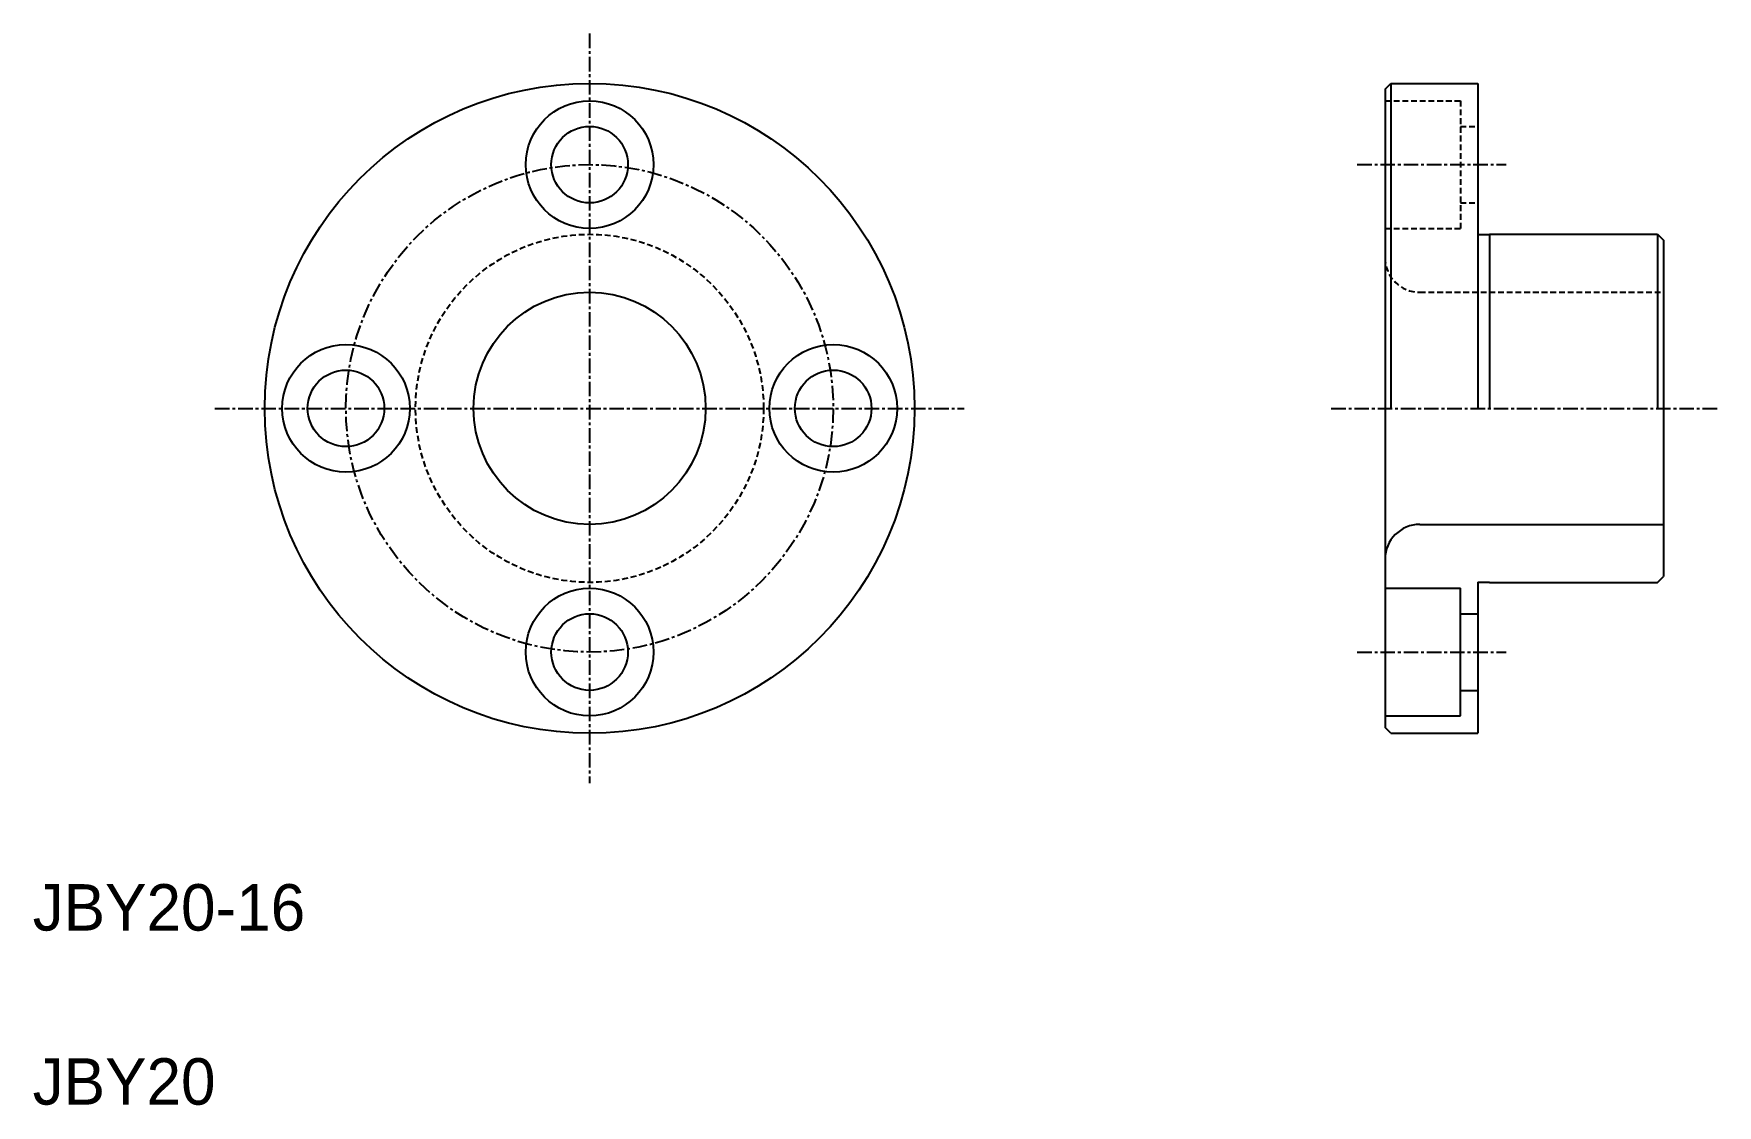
# Model space of a CAD drawing. Extents: x 10 to 155, y 10 to 102.
import ezdxf

# ---------------------------------------------------------------- set-up
doc = ezdxf.new("R2010")
doc.units = 0
doc.linetypes.add('CENTER', pattern=[2, 1.25, -0.25, 0.25, -0.25])
doc.linetypes.add('DASHED', pattern=[0.75, 0.5, -0.25])
doc.layers.get('0').update_dxf_attribs({"linetype": 'CONTINUOUS'})
doc.layers.add('CENTER', color=1, linetype='CENTER')

msp = doc.modelspace()

# ---------------------------------------------------------------- linework, layer by layer
at = {"color": 7, "linetype": 'CONTINUOUS'}
for p, q in [((126.56, 97.5), (127.06, 98)), ((126.56, 97.5), (126.56, 42.5)), ((127.06, 98), (127.06, 70)), ((127.06, 98), (134.56, 98)), ((128.93, 98), (128.93, 98)), ((130.81, 98), (130.81, 98)), ((134.56, 98), (134.56, 70)), ((134.56, 84.98), (135.56, 84.98)), ((135.56, 85), (150.06, 85)), ((135.56, 85), (135.56, 70)), ((150.06, 85), (150.06, 70)), ((150.06, 85), (150.56, 84.5)), ((150.56, 84.5), (150.56, 55.5)), ((129.56, 60), (150.56, 60)), ((150.06, 55), (150.56, 55.5)), ((126.56, 54.5), (133.06, 54.5)), ((133.06, 43.5), (133.06, 54.5)), ((134.56, 55.02), (134.56, 42)), ((134.56, 55.02), (135.56, 55.02)), ((135.56, 55.02), (135.56, 55)), ((135.56, 55), (150.06, 55)), ((133.06, 52.3), (134.56, 52.3)), ((133.06, 45.7), (134.56, 45.7)), ((126.56, 43.5), (133.06, 43.5)), ((127.06, 42), (126.56, 42.5)), ((127.06, 42), (134.56, 42))]:
    msp.add_line(p, q, dxfattribs=at)
at = {"color": 3, "linetype": 'DASHED'}
for p, q in [((126.56, 96.5), (133.06, 96.5)), ((133.06, 96.5), (133.06, 85.5)), ((133.06, 94.3), (134.56, 94.3)), ((133.06, 87.7), (134.56, 87.7)), ((126.56, 85.5), (133.06, 85.5)), ((129.56, 80), (150.56, 80))]:
    msp.add_line(p, q, dxfattribs=at)
at = {"color": 7, "linetype": 'CONTINUOUS'}
for centre, radius in [((58, 70), 28), ((58, 91), 5.5), ((58, 91), 3.3), ((58, 70), 10), ((37, 70), 5.5), ((79, 70), 5.5), ((37, 70), 3.3), ((79, 70), 3.3), ((58, 49), 5.5), ((58, 49), 3.3)]:
    msp.add_circle(centre, radius, dxfattribs=at)
at = {"color": 3, "linetype": 'DASHED'}
msp.add_circle((58, 70), 15, dxfattribs=at)
msp.add_arc((129.56, 83), 3, 180, 270, dxfattribs=at)
at = {"color": 7, "linetype": 'CONTINUOUS'}
msp.add_arc((129.56, 57), 3, 90, 180, dxfattribs=at)
at = {"layer": 'CENTER', "color": 1, "linetype": 'CENTER'}
for p, q in [((58, 102.29), (58, 37.71)), ((124.17, 91), (137, 91)), ((25.71, 70), (90.29, 70)), ((121.93, 70), (155.2, 70)), ((124.17, 49), (137, 49))]:
    msp.add_line(p, q, dxfattribs=at)
msp.add_circle((58, 70), 21, dxfattribs=at)

# ---------------------------------------------------------------- texts
at = {"color": 7, "linetype": 'CONTINUOUS'}
for s, p in [('JBY20-16', (10, 25)), ('JBY20', (10, 10))]:
    msp.add_text(s, height=4, dxfattribs=at).set_placement(p)

doc.saveas('drawing.dxf')
